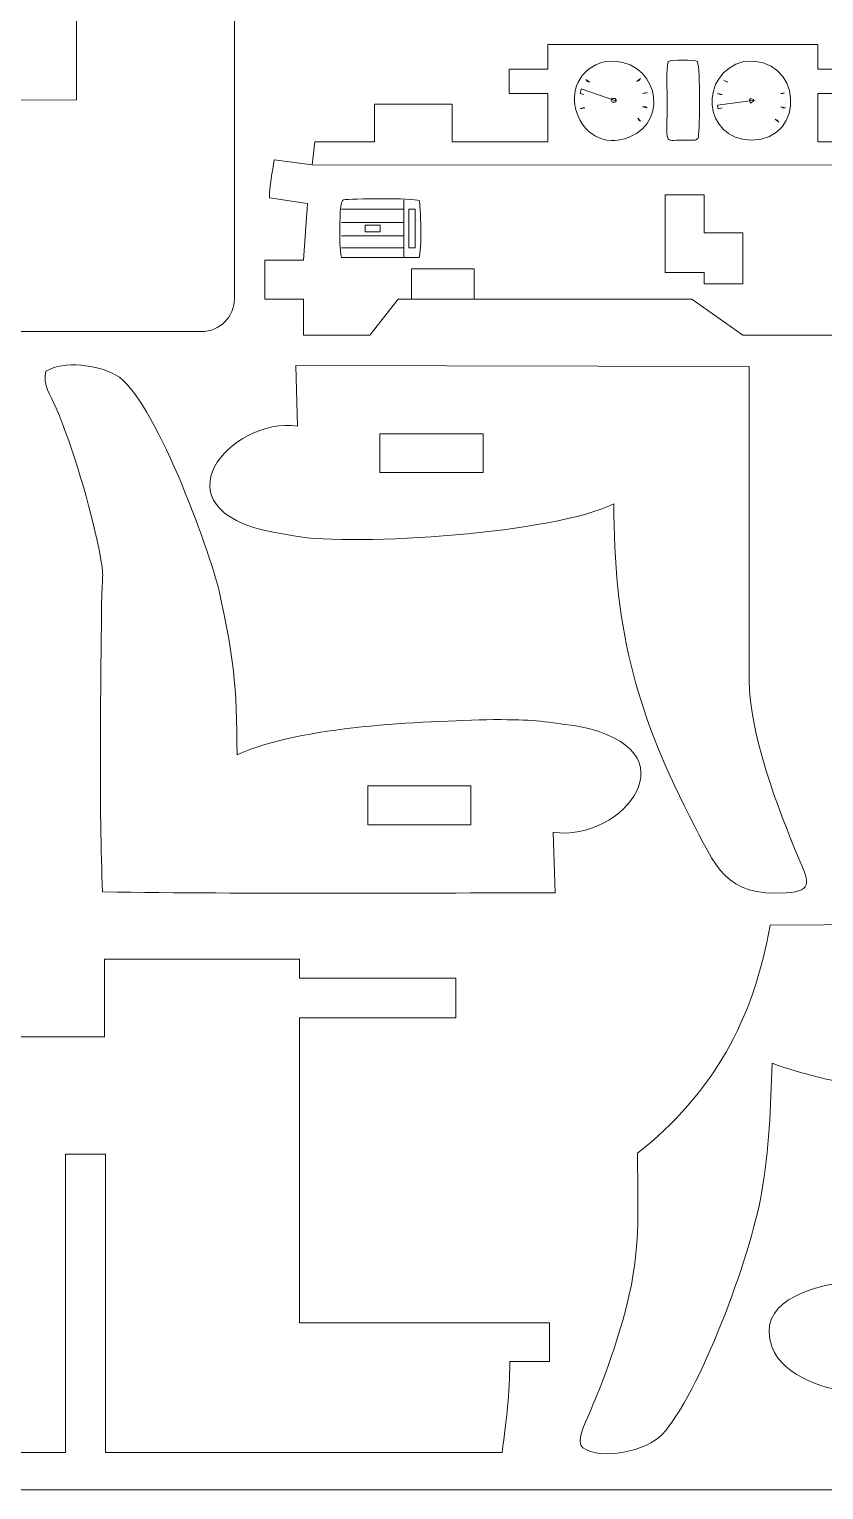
# Model space of a CAD drawing. Header units: centimetres. Extents: x -5.6 to 52.4, y -14 to 24.
# Drawn here: x 5.27 to 10.52, y -13.99 to -4.35 of the extents above; entities that cross this region are included whole.
import ezdxf

# ---------------------------------------------------------------- set-up
doc = ezdxf.new("R2010")
doc.units = ezdxf.units.CM
doc.header["$MEASUREMENT"] = 0
doc.layers.add('Camada 1', color=7, linetype='Continuous')

msp = doc.modelspace()

# ---------------------------------------------------------------- linework, layer by layer
at = {"layer": 'Camada 1', "color": 5, "lineweight": 9}
msp.add_open_spline([(52.40695, -13.99431), (52.40695, -13.99431), (-5.59305, -13.99431), (-5.59305, -13.99431), (-5.59305, -13.99431), (-5.59305, -13.99431), (52.40695, -13.9943), (52.40695, -13.9943), (52.40695, -13.9943), (52.40695, -13.9943), (52.40695, 24.00571), (52.40695, 24.00571), (52.40695, 24.00571), (52.40695, 24.00571), (-5.59305, 24.00571), (-5.59305, 24.00571), (-5.59305, 24.00571), (-5.59305, 24.00571), (-5.59305, -13.9943), (-5.59305, -13.9943)], degree=3, knots=[0, 0, 0, 0, 0.1666667, 0.1666667, 0.1666667, 0.1666667, 0.3333333, 0.3333333, 0.3333333, 0.3333333, 0.5, 0.5, 0.5, 0.5, 0.6666667, 0.6666667, 0.6666667, 0.6666667, 1, 1, 1, 1], dxfattribs=at)
at = {"layer": 'Camada 1', "color": 3, "lineweight": 9}
for points, knots in [([(-0.16241, -6.60429), (-0.16241, -6.60429), (0.35241, -6.60429), (0.35241, -6.60429), (0.35241, -6.60429), (0.35241, -6.60429), (0.35241, -6.34688), (0.35241, -6.34688), (0.35241, -6.34688), (0.35241, -6.34688), (3.8449, -6.34688), (3.8449, -6.34688), (3.8449, -6.34688), (3.8449, -6.34688), (3.8449, -6.60429), (3.8449, -6.60429), (3.8449, -6.60429), (3.8449, -6.60429), (4.35973, -6.60429), (4.35973, -6.60429), (4.35973, -6.60429), (4.35973, -6.60429), (4.35973, -6.34688), (4.35973, -6.34688), (4.35973, -6.34688), (4.35973, -6.34688), (6.40878, -6.34688), (6.40878, -6.34688), (6.40878, -6.34688), (6.52787, -6.34637), (6.6257, -6.24871), (6.6257, -6.12942), (6.6257, -6.12942), (6.6257, -6.12942), (6.6257, -3.75611), (6.6257, -3.75611), (6.6257, -3.75611), (6.61867, -3.63542), (6.54178, -3.5527), (6.42221, -3.54017), (6.42221, -3.54017), (6.42221, -3.54017), (5.58213, -3.53988), (5.58213, -3.53988), (5.58213, -3.53988), (5.58213, -3.53988), (5.58207, -4.81655), (5.58207, -4.81655), (5.58207, -4.81655), (5.58207, -4.81655), (3.52273, -4.81831), (3.52273, -4.81831), (3.52273, -4.81831), (3.52273, -4.81831), (3.52273, -5.07559), (3.52273, -5.07559), (3.52273, -5.07559), (3.52273, -5.07559), (3.26588, -5.07571), (3.26588, -5.07571), (3.26588, -5.07571), (3.26588, -5.07571), (3.26531, -4.81967), (3.26531, -4.81967), (3.26531, -4.81967), (3.26531, -4.81967), (0.9507, -4.81829), (0.9507, -4.81829), (0.9507, -4.81829), (0.9507, -4.81829), (0.94852, -5.07571), (0.94852, -5.07571), (0.94852, -5.07571), (0.94852, -5.07571), (0.6912, -5.07571), (0.6912, -5.07571), (0.6912, -5.07571), (0.6912, -5.07571), (0.69116, -4.81869), (0.69116, -4.81869), (0.69116, -4.81869), (0.69116, -4.81869), (-1.36816, -4.81827), (-1.36816, -4.81827), (-1.36816, -4.81827), (-1.36816, -4.81827), (-1.36816, -3.54059), (-1.36816, -3.54059), (-1.36816, -3.54059), (-1.36816, -3.54059), (-2.22447, -3.54237), (-2.22447, -3.54237), (-2.22447, -3.54237), (-2.33371, -3.56279), (-2.40641, -3.65188), (-2.40641, -3.76397), (-2.40641, -3.76397), (-2.40641, -3.76397), (-2.40529, -6.15422), (-2.40529, -6.15422), (-2.40529, -6.15422), (-2.38822, -6.2664), (-2.3012, -6.34546), (-2.19106, -6.34688), (-2.19106, -6.34688), (-2.19106, -6.34688), (-0.16241, -6.34688), (-0.16241, -6.34688), (-0.16241, -6.34688), (-0.16241, -6.34688), (-0.16241, -6.60429), (-0.16241, -6.60429)], [0, 0, 0, 0, 0.0344828, 0.0344828, 0.0344828, 0.0344828, 0.0689655, 0.0689655, 0.0689655, 0.0689655, 0.1034483, 0.1034483, 0.1034483, 0.1034483, 0.137931, 0.137931, 0.137931, 0.137931, 0.1724138, 0.1724138, 0.1724138, 0.1724138, 0.2068966, 0.2068966, 0.2068966, 0.2068966, 0.2413793, 0.2413793, 0.2413793, 0.2413793, 0.2758621, 0.2758621, 0.2758621, 0.2758621, 0.3103448, 0.3103448, 0.3103448, 0.3103448, 0.3448276, 0.3448276, 0.3448276, 0.3448276, 0.3793103, 0.3793103, 0.3793103, 0.3793103, 0.4137931, 0.4137931, 0.4137931, 0.4137931, 0.4482759, 0.4482759, 0.4482759, 0.4482759, 0.4827586, 0.4827586, 0.4827586, 0.4827586, 0.5172414, 0.5172414, 0.5172414, 0.5172414, 0.5517241, 0.5517241, 0.5517241, 0.5517241, 0.5862069, 0.5862069, 0.5862069, 0.5862069, 0.6206897, 0.6206897, 0.6206897, 0.6206897, 0.6551724, 0.6551724, 0.6551724, 0.6551724, 0.6896552, 0.6896552, 0.6896552, 0.6896552, 0.7241379, 0.7241379, 0.7241379, 0.7241379, 0.7586207, 0.7586207, 0.7586207, 0.7586207, 0.7931034, 0.7931034, 0.7931034, 0.7931034, 0.8275862, 0.8275862, 0.8275862, 0.8275862, 0.862069, 0.862069, 0.862069, 0.862069, 0.8965517, 0.8965517, 0.8965517, 0.8965517, 0.9310345, 0.9310345, 0.9310345, 0.9310345, 1, 1, 1, 1]), ([(8.43864, -4.69443), (8.43864, -4.69443), (8.43864, -4.77572), (8.43864, -4.77572), (8.43864, -4.77572), (8.52408, -4.77572), (8.60953, -4.77572), (8.69497, -4.77572), (8.69497, -4.77572), (8.69497, -4.77572), (8.69497, -5.09455), (8.69497, -5.09455), (8.69497, -5.09455), (8.48449, -5.09455), (8.27402, -5.09455), (8.06354, -5.09455), (8.06354, -5.09455), (8.06354, -5.09455), (8.06354, -4.84448), (8.06354, -4.84448), (8.06354, -4.84448), (8.06354, -4.84448), (7.55093, -4.84448), (7.55093, -4.84448), (7.55093, -4.84448), (7.55093, -4.84448), (7.55093, -5.09455), (7.55093, -5.09455), (7.55093, -5.09455), (7.41965, -5.09455), (7.28837, -5.09455), (7.15709, -5.09455), (7.15709, -5.09455), (7.15709, -5.09455), (7.13834, -5.24457), (7.13834, -5.24457), (7.13834, -5.24457), (7.13834, -5.24457), (6.88827, -5.21334), (6.88827, -5.21334), (6.88827, -5.21334), (6.87599, -5.28679), (6.85701, -5.39169), (6.85701, -5.4634), (6.85701, -5.4634), (6.85701, -5.4634), (7.10708, -5.50091), (7.10708, -5.50091), (7.10708, -5.50091), (7.10708, -5.50091), (7.08208, -5.876), (7.08208, -5.876), (7.08208, -5.876), (7.08208, -5.876), (6.82574, -5.876), (6.82574, -5.876), (6.82574, -5.876), (6.82574, -5.876), (6.82574, -6.13231), (6.82574, -6.13231), (6.82574, -6.13231), (6.82574, -6.13231), (7.08208, -6.13231), (7.08208, -6.13231), (7.08208, -6.13231), (7.08208, -6.13231), (7.08208, -6.36986), (7.08208, -6.36986), (7.08208, -6.36986), (7.08208, -6.36986), (7.51967, -6.36986), (7.51967, -6.36986), (7.51967, -6.36986), (7.51967, -6.36986), (7.70723, -6.13231), (7.70723, -6.13231), (7.70723, -6.13231), (7.70723, -6.13231), (9.6452, -6.13231), (9.6452, -6.13231), (9.6452, -6.13231), (9.6452, -6.13231), (9.98279, -6.36986), (9.98279, -6.36986), (9.98279, -6.36986), (9.98279, -6.36986), (12.27711, -6.36986), (12.27711, -6.36986), (12.27711, -6.36986), (12.27711, -6.36986), (12.65847, -6.12607), (12.65847, -6.12607), (12.65847, -6.12607), (12.7102, -6.11095), (14.41724, -6.12286), (14.74023, -6.1198), (14.74023, -6.1198), (14.78224, -6.19335), (14.86002, -6.28705), (14.91528, -6.36986), (14.91528, -6.36986), (14.91528, -6.36986), (15.1841, -6.36986), (15.1841, -6.36986), (15.1841, -6.36986), (15.1841, -6.36986), (15.1841, -6.13231), (15.1841, -6.13231), (15.1841, -6.13231), (15.1841, -6.13231), (15.43416, -6.13231), (15.43416, -6.13231), (15.43416, -6.13231), (15.43416, -6.13231), (15.43416, -5.876), (15.43416, -5.876), (15.43416, -5.876), (15.43416, -5.876), (15.1841, -5.876), (15.1841, -5.876), (15.1841, -5.876), (15.1841, -5.876), (15.14659, -5.50091), (15.14659, -5.50091), (15.14659, -5.50091), (15.14659, -5.50091), (15.40914, -5.4634), (15.40914, -5.4634), (15.40914, -5.4634), (15.40914, -5.4634), (15.37163, -5.21334), (15.37163, -5.21334), (15.37163, -5.21334), (15.37163, -5.21334), (15.10908, -5.25085), (15.10908, -5.25085), (15.10908, -5.25085), (15.10908, -5.25085), (15.08406, -5.09455), (15.08406, -5.09455), (15.08406, -5.09455), (15.08406, -5.09455), (10.47665, -5.09455), (10.47665, -5.09455), (10.47665, -5.09455), (10.47665, -5.09455), (10.47665, -4.77572), (10.47665, -4.77572), (10.47665, -4.77572), (10.56209, -4.77572), (10.64754, -4.77572), (10.73298, -4.77572), (10.73298, -4.77572), (10.73298, -4.77572), (10.73298, -4.61318), (10.73298, -4.61318), (10.73298, -4.61318), (10.73298, -4.61318), (10.47665, -4.61318), (10.47665, -4.61318), (10.47665, -4.61318), (10.47665, -4.61318), (10.47665, -4.45064), (10.47665, -4.45064), (10.47665, -4.45064), (10.47665, -4.45064), (8.69497, -4.45064), (8.69497, -4.45064), (8.69497, -4.45064), (8.69497, -4.45064), (8.69497, -4.61318), (8.69497, -4.61318), (8.69497, -4.61318), (8.69497, -4.61318), (8.43864, -4.61318), (8.43864, -4.61318), (8.43864, -4.61318), (8.43864, -4.61318), (8.43864, -4.69443), (8.43864, -4.69443)], [0, 0, 0, 0, 0.0217391, 0.0217391, 0.0217391, 0.0217391, 0.0434783, 0.0434783, 0.0434783, 0.0434783, 0.0652174, 0.0652174, 0.0652174, 0.0652174, 0.0869565, 0.0869565, 0.0869565, 0.0869565, 0.1086957, 0.1086957, 0.1086957, 0.1086957, 0.1304348, 0.1304348, 0.1304348, 0.1304348, 0.1521739, 0.1521739, 0.1521739, 0.1521739, 0.173913, 0.173913, 0.173913, 0.173913, 0.1956522, 0.1956522, 0.1956522, 0.1956522, 0.2173913, 0.2173913, 0.2173913, 0.2173913, 0.2391304, 0.2391304, 0.2391304, 0.2391304, 0.2608696, 0.2608696, 0.2608696, 0.2608696, 0.2826087, 0.2826087, 0.2826087, 0.2826087, 0.3043478, 0.3043478, 0.3043478, 0.3043478, 0.326087, 0.326087, 0.326087, 0.326087, 0.3478261, 0.3478261, 0.3478261, 0.3478261, 0.3695652, 0.3695652, 0.3695652, 0.3695652, 0.3913043, 0.3913043, 0.3913043, 0.3913043, 0.4130435, 0.4130435, 0.4130435, 0.4130435, 0.4347826, 0.4347826, 0.4347826, 0.4347826, 0.4565217, 0.4565217, 0.4565217, 0.4565217, 0.4782609, 0.4782609, 0.4782609, 0.4782609, 0.5, 0.5, 0.5, 0.5, 0.5217391, 0.5217391, 0.5217391, 0.5217391, 0.5434783, 0.5434783, 0.5434783, 0.5434783, 0.5652174, 0.5652174, 0.5652174, 0.5652174, 0.5869565, 0.5869565, 0.5869565, 0.5869565, 0.6086957, 0.6086957, 0.6086957, 0.6086957, 0.6304348, 0.6304348, 0.6304348, 0.6304348, 0.6521739, 0.6521739, 0.6521739, 0.6521739, 0.673913, 0.673913, 0.673913, 0.673913, 0.6956522, 0.6956522, 0.6956522, 0.6956522, 0.7173913, 0.7173913, 0.7173913, 0.7173913, 0.7391304, 0.7391304, 0.7391304, 0.7391304, 0.7608696, 0.7608696, 0.7608696, 0.7608696, 0.7826087, 0.7826087, 0.7826087, 0.7826087, 0.8043478, 0.8043478, 0.8043478, 0.8043478, 0.826087, 0.826087, 0.826087, 0.826087, 0.8478261, 0.8478261, 0.8478261, 0.8478261, 0.8695652, 0.8695652, 0.8695652, 0.8695652, 0.8913043, 0.8913043, 0.8913043, 0.8913043, 0.9130435, 0.9130435, 0.9130435, 0.9130435, 0.9347826, 0.9347826, 0.9347826, 0.9347826, 0.9565217, 0.9565217, 0.9565217, 0.9565217, 1, 1, 1, 1]), ([(8.89309, -8.95282), (9.68236, -9.10309), (9.18977, -9.71845), (8.73054, -9.653), (8.73054, -9.653), (8.73054, -9.653), (8.74306, -10.05308), (8.74306, -10.05308), (8.74306, -10.05308), (7.75, -10.05308), (6.74659, -10.06022), (5.75482, -10.04684), (5.75482, -10.04684), (5.73014, -9.50378), (5.74296, -8.69616), (5.74857, -8.13386), (5.74857, -8.13386), (5.7524, -7.94205), (5.76918, -7.97024), (5.72979, -7.77752), (5.72979, -7.77752), (5.67421, -7.50559), (5.55901, -7.1114), (5.44849, -6.85229), (5.44849, -6.85229), (5.41103, -6.76446), (5.35698, -6.69959), (5.37972, -6.60849), (5.37972, -6.60849), (5.50059, -6.53602), (5.72139, -6.5671), (5.84234, -6.63348), (5.84234, -6.63348), (6.09002, -6.76942), (6.46202, -7.7933), (6.52375, -8.05885), (6.52375, -8.05885), (6.61762, -8.47443), (6.64254, -8.68865), (6.64254, -9.14035), (6.64254, -9.14035), (7.07443, -8.94851), (7.84461, -8.92036), (8.3367, -8.90905), (8.3367, -8.90905), (8.61283, -8.90905), (8.62631, -8.91645), (8.89309, -8.95282)], [0, 0, 0, 0, 0.0769231, 0.0769231, 0.0769231, 0.0769231, 0.1538462, 0.1538462, 0.1538462, 0.1538462, 0.2307692, 0.2307692, 0.2307692, 0.2307692, 0.3076923, 0.3076923, 0.3076923, 0.3076923, 0.3846154, 0.3846154, 0.3846154, 0.3846154, 0.4615385, 0.4615385, 0.4615385, 0.4615385, 0.5384615, 0.5384615, 0.5384615, 0.5384615, 0.6153846, 0.6153846, 0.6153846, 0.6153846, 0.6923077, 0.6923077, 0.6923077, 0.6923077, 0.7692308, 0.7692308, 0.7692308, 0.7692308, 0.8461538, 0.8461538, 0.8461538, 0.8461538, 1, 1, 1, 1]), ([(6.8801, -7.67125), (6.08239, -7.51938), (6.59523, -6.90723), (7.04264, -6.97108), (7.04264, -6.97108), (7.04264, -6.97108), (7.03013, -6.57099), (7.03013, -6.57099), (7.03013, -6.57099), (7.03013, -6.57099), (10.02463, -6.57722), (10.02463, -6.57722), (10.02463, -6.57722), (10.02463, -6.57722), (10.02463, -8.64651), (10.02463, -8.64651), (10.02463, -8.64651), (10.02463, -9.00754), (10.21552, -9.4979), (10.34971, -9.8218), (10.34971, -9.8218), (10.40847, -9.96363), (10.45834, -10.04258), (10.26843, -10.05308), (10.26843, -10.05308), (9.86577, -10.07533), (9.80646, -9.89069), (9.63079, -9.54672), (9.63079, -9.54672), (9.26171, -8.82407), (9.13066, -8.2758), (9.13066, -7.48371), (9.13066, -7.48371), (8.74206, -7.67789), (7.43402, -7.767), (7.01764, -7.69627), (7.01764, -7.69627), (7.01764, -7.69627), (6.8801, -7.67125), (6.8801, -7.67125)], [0, 0, 0, 0, 0.0909091, 0.0909091, 0.0909091, 0.0909091, 0.1818182, 0.1818182, 0.1818182, 0.1818182, 0.2727273, 0.2727273, 0.2727273, 0.2727273, 0.3636364, 0.3636364, 0.3636364, 0.3636364, 0.4545455, 0.4545455, 0.4545455, 0.4545455, 0.5454545, 0.5454545, 0.5454545, 0.5454545, 0.6363636, 0.6363636, 0.6363636, 0.6363636, 0.7272727, 0.7272727, 0.7272727, 0.7272727, 0.8181818, 0.8181818, 0.8181818, 0.8181818, 1, 1, 1, 1]), ([(12.34433, -11.37842), (12.56136, -11.34366), (12.88524, -11.27596), (12.83821, -10.99081), (12.83821, -10.99081), (12.80463, -10.78719), (12.4402, -10.64035), (12.26308, -10.66573), (12.26308, -10.66573), (12.26308, -10.66573), (12.28184, -10.25313), (12.28184, -10.25313), (12.28184, -10.25313), (12.28184, -10.25313), (10.16254, -10.26561), (10.16254, -10.26561), (10.16254, -10.26561), (10.05446, -10.88712), (9.78672, -11.37797), (9.28732, -11.77225), (9.28732, -11.77225), (9.28732, -12.25885), (9.31475, -12.47354), (9.16228, -12.96629), (9.16228, -12.96629), (9.09868, -13.17185), (9.04724, -13.307), (8.96224, -13.50392), (8.96224, -13.50392), (8.94571, -13.54221), (8.87684, -13.68199), (8.92474, -13.71647), (8.92474, -13.71647), (9.04485, -13.80293), (9.34884, -13.73804), (9.44989, -13.62895), (9.44989, -13.62895), (9.69382, -13.36562), (10.03173, -12.46077), (10.10628, -12.03481), (10.10628, -12.03481), (10.15597, -11.75089), (10.16647, -11.46558), (10.17505, -11.17834), (10.17505, -11.17834), (10.39866, -11.25469), (10.52846, -11.28596), (10.7627, -11.32839), (10.7627, -11.32839), (11.23484, -11.41392), (11.86151, -11.43413), (12.34433, -11.37842)], [0, 0, 0, 0, 0.0714286, 0.0714286, 0.0714286, 0.0714286, 0.1428571, 0.1428571, 0.1428571, 0.1428571, 0.2142857, 0.2142857, 0.2142857, 0.2142857, 0.2857143, 0.2857143, 0.2857143, 0.2857143, 0.3571429, 0.3571429, 0.3571429, 0.3571429, 0.4285714, 0.4285714, 0.4285714, 0.4285714, 0.5, 0.5, 0.5, 0.5, 0.5714286, 0.5714286, 0.5714286, 0.5714286, 0.6428571, 0.6428571, 0.6428571, 0.6428571, 0.7142857, 0.7142857, 0.7142857, 0.7142857, 0.7857143, 0.7857143, 0.7857143, 0.7857143, 0.8571429, 0.8571429, 0.8571429, 0.8571429, 1, 1, 1, 1]), ([(10.65018, -12.62246), (10.41638, -12.65989), (10.06754, -12.75695), (10.17505, -13.05381), (10.17505, -13.05381), (10.242, -13.23868), (10.55871, -13.35977), (10.73144, -13.33514), (10.73144, -13.33514), (10.73144, -13.33514), (10.71895, -13.74774), (10.71895, -13.74774), (10.71895, -13.74774), (11.42311, -13.74774), (12.12796, -13.7488), (12.83198, -13.73522), (12.83198, -13.73522), (12.9399, -13.11426), (13.20975, -12.62756), (13.7072, -12.23488), (13.7072, -12.23488), (13.7072, -11.95093), (13.68522, -11.71376), (13.73843, -11.44716), (13.73843, -11.44716), (13.79449, -11.16629), (13.87392, -10.91541), (13.97602, -10.6407), (13.97602, -10.6407), (14.09061, -10.34233), (14.17577, -10.26694), (13.92599, -10.25313), (13.92599, -10.25313), (13.60649, -10.23546), (13.53415, -10.37078), (13.40087, -10.60947), (13.40087, -10.60947), (12.98784, -11.34913), (12.81946, -11.97144), (12.81946, -12.8225), (12.81946, -12.8225), (12.34141, -12.60534), (11.19102, -12.56004), (10.65018, -12.62246)], [0, 0, 0, 0, 0.0833333, 0.0833333, 0.0833333, 0.0833333, 0.1666667, 0.1666667, 0.1666667, 0.1666667, 0.25, 0.25, 0.25, 0.25, 0.3333333, 0.3333333, 0.3333333, 0.3333333, 0.4166667, 0.4166667, 0.4166667, 0.4166667, 0.5, 0.5, 0.5, 0.5, 0.5833333, 0.5833333, 0.5833333, 0.5833333, 0.6666667, 0.6666667, 0.6666667, 0.6666667, 0.75, 0.75, 0.75, 0.75, 0.8333333, 0.8333333, 0.8333333, 0.8333333, 1, 1, 1, 1]), ([(0.07838, -12.89127), (0.07838, -12.89127), (0.0096, -12.89127), (0.0096, -12.89127), (0.0096, -12.89127), (0.0096, -12.89127), (0.0096, -13.14761), (0.0096, -13.14761), (0.0096, -13.14761), (0.0096, -13.14761), (0.26592, -13.14761), (0.26592, -13.14761), (0.26592, -13.14761), (0.26592, -13.35043), (0.28995, -13.54626), (0.31593, -13.74774), (0.31593, -13.74774), (1.18907, -13.74774), (2.06221, -13.74774), (2.93535, -13.74774), (2.93535, -13.74774), (2.93535, -13.74774), (2.93535, -11.7785), (2.93535, -11.7785), (2.93535, -11.7785), (2.93535, -11.7785), (3.1979, -11.7785), (3.1979, -11.7785), (3.1979, -11.7785), (3.1979, -11.7785), (3.1979, -13.74774), (3.1979, -13.74774), (3.1979, -13.74774), (3.96893, -13.74774), (4.73996, -13.74774), (5.51099, -13.74774), (5.51099, -13.74774), (5.51099, -13.74774), (5.51099, -11.7785), (5.51099, -11.7785), (5.51099, -11.7785), (5.51099, -11.7785), (5.77354, -11.7785), (5.77354, -11.7785), (5.77354, -11.7785), (5.77354, -11.7785), (5.77354, -13.74774), (5.77354, -13.74774), (5.77354, -13.74774), (5.77354, -13.74774), (8.39296, -13.74774), (8.39296, -13.74774), (8.39296, -13.74774), (8.42266, -13.51737), (8.44297, -13.36885), (8.44297, -13.14761), (8.44297, -13.14761), (8.44297, -13.14761), (8.70552, -13.14761), (8.70552, -13.14761), (8.70552, -13.14761), (8.70552, -13.14761), (8.70552, -12.89127), (8.70552, -12.89127), (8.70552, -12.89127), (8.15539, -12.89127), (7.60525, -12.89127), (7.05512, -12.89127), (7.05512, -12.89127), (7.05512, -12.89127), (7.05512, -10.87829), (7.05512, -10.87829), (7.05512, -10.87829), (7.05512, -10.87829), (8.08664, -10.87829), (8.08664, -10.87829), (8.08664, -10.87829), (8.08664, -10.87829), (8.08664, -10.61572), (8.08664, -10.61572), (8.08664, -10.61572), (8.08664, -10.61572), (7.05512, -10.61572), (7.05512, -10.61572), (7.05512, -10.61572), (7.05512, -10.61572), (7.05512, -10.49068), (7.05512, -10.49068), (7.05512, -10.49068), (7.05512, -10.49068), (5.7673, -10.49068), (5.7673, -10.49068), (5.7673, -10.49068), (5.7673, -10.49068), (5.7673, -11.00331), (5.7673, -11.00331), (5.7673, -11.00331), (5.7673, -11.00331), (2.93535, -11.00331), (2.93535, -11.00331), (2.93535, -11.00331), (2.93535, -11.00331), (2.93535, -10.49068), (2.93535, -10.49068), (2.93535, -10.49068), (2.93535, -10.49068), (1.64752, -10.49068), (1.64752, -10.49068), (1.64752, -10.49068), (1.64752, -10.49068), (1.64752, -10.61572), (1.64752, -10.61572), (1.64752, -10.61572), (1.64752, -10.61572), (0.62225, -10.61572), (0.62225, -10.61572), (0.62225, -10.61572), (0.62225, -10.61572), (0.62225, -10.87829), (0.62225, -10.87829), (0.62225, -10.87829), (0.62225, -10.87829), (1.64752, -10.87829), (1.64752, -10.87829), (1.64752, -10.87829), (1.66081, -11.54306), (1.65377, -12.22462), (1.65377, -12.89127), (1.65377, -12.89127), (1.12864, -12.89127), (0.60351, -12.89127), (0.07838, -12.89127)], [0, 0, 0, 0, 0.0294118, 0.0294118, 0.0294118, 0.0294118, 0.0588235, 0.0588235, 0.0588235, 0.0588235, 0.0882353, 0.0882353, 0.0882353, 0.0882353, 0.1176471, 0.1176471, 0.1176471, 0.1176471, 0.1470588, 0.1470588, 0.1470588, 0.1470588, 0.1764706, 0.1764706, 0.1764706, 0.1764706, 0.2058824, 0.2058824, 0.2058824, 0.2058824, 0.2352941, 0.2352941, 0.2352941, 0.2352941, 0.2647059, 0.2647059, 0.2647059, 0.2647059, 0.2941176, 0.2941176, 0.2941176, 0.2941176, 0.3235294, 0.3235294, 0.3235294, 0.3235294, 0.3529412, 0.3529412, 0.3529412, 0.3529412, 0.3823529, 0.3823529, 0.3823529, 0.3823529, 0.4117647, 0.4117647, 0.4117647, 0.4117647, 0.4411765, 0.4411765, 0.4411765, 0.4411765, 0.4705882, 0.4705882, 0.4705882, 0.4705882, 0.5, 0.5, 0.5, 0.5, 0.5294118, 0.5294118, 0.5294118, 0.5294118, 0.5588235, 0.5588235, 0.5588235, 0.5588235, 0.5882353, 0.5882353, 0.5882353, 0.5882353, 0.6176471, 0.6176471, 0.6176471, 0.6176471, 0.6470588, 0.6470588, 0.6470588, 0.6470588, 0.6764706, 0.6764706, 0.6764706, 0.6764706, 0.7058824, 0.7058824, 0.7058824, 0.7058824, 0.7352941, 0.7352941, 0.7352941, 0.7352941, 0.7647059, 0.7647059, 0.7647059, 0.7647059, 0.7941176, 0.7941176, 0.7941176, 0.7941176, 0.8235294, 0.8235294, 0.8235294, 0.8235294, 0.8529412, 0.8529412, 0.8529412, 0.8529412, 0.8823529, 0.8823529, 0.8823529, 0.8823529, 0.9117647, 0.9117647, 0.9117647, 0.9117647, 0.9411765, 0.9411765, 0.9411765, 0.9411765, 1, 1, 1, 1])]:
    msp.add_open_spline(points, degree=3, knots=knots, dxfattribs=at)
at = {"layer": 'Camada 1', "color": 1, "lineweight": 9}
for points, knots in [([(9.07631, -4.56316), (9.41033, -4.52609), (9.51322, -4.95055), (9.23261, -5.06329), (9.23261, -5.06329), (8.88855, -5.20152), (8.70241, -4.65677), (9.07631, -4.56316)], [0, 0, 0, 0, 0.3333333, 0.3333333, 0.3333333, 0.3333333, 1, 1, 1, 1]), ([(9.98904, -4.56316), (10.37599, -4.51486), (10.40894, -5.08457), (10.03905, -5.08204), (10.03905, -5.08204), (9.7125, -5.07981), (9.69074, -4.63783), (9.98904, -4.56316)], [0, 0, 0, 0, 0.3333333, 0.3333333, 0.3333333, 0.3333333, 1, 1, 1, 1]), ([(9.48891, -4.56316), (9.51027, -4.55251), (9.66088, -4.55227), (9.68271, -4.56316), (9.68271, -4.56316), (9.70254, -4.62265), (9.69766, -4.98849), (9.68896, -5.06329), (9.68896, -5.06329), (9.68226, -5.09169), (9.63867, -5.08204), (9.58267, -5.08204), (9.58267, -5.08204), (9.45655, -5.08204), (9.48267, -5.12651), (9.48267, -4.81947), (9.48267, -4.81947), (9.48267, -4.77048), (9.47465, -4.60601), (9.48891, -4.56316)], [0, 0, 0, 0, 0.1666667, 0.1666667, 0.1666667, 0.1666667, 0.3333333, 0.3333333, 0.3333333, 0.3333333, 0.5, 0.5, 0.5, 0.5, 0.6666667, 0.6666667, 0.6666667, 0.6666667, 1, 1, 1, 1]), ([(8.95752, -4.69443), (8.95752, -4.69443), (8.97004, -4.7007), (8.97004, -4.7007), (8.97004, -4.7007), (8.97004, -4.7007), (8.94504, -4.68195), (8.94504, -4.68195), (8.94504, -4.68195), (8.94504, -4.68195), (8.95752, -4.69443), (8.95752, -4.69443)], [0, 0, 0, 0, 0.25, 0.25, 0.25, 0.25, 0.5, 0.5, 0.5, 0.5, 1, 1, 1, 1]), ([(9.2951, -4.6882), (9.2951, -4.6882), (9.28262, -4.69443), (9.28262, -4.69443), (9.28262, -4.69443), (9.28262, -4.69443), (9.30762, -4.67568), (9.30762, -4.67568), (9.30762, -4.67568), (9.30762, -4.67568), (9.2951, -4.6882), (9.2951, -4.6882)], [0, 0, 0, 0, 0.25, 0.25, 0.25, 0.25, 0.5, 0.5, 0.5, 0.5, 1, 1, 1, 1]), ([(9.87027, -4.69443), (9.87027, -4.69443), (9.88276, -4.7007), (9.88276, -4.7007), (9.88276, -4.7007), (9.88276, -4.7007), (9.85776, -4.6882), (9.85776, -4.6882), (9.85776, -4.6882), (9.85776, -4.6882), (9.87027, -4.69443), (9.87027, -4.69443)], [0, 0, 0, 0, 0.25, 0.25, 0.25, 0.25, 0.5, 0.5, 0.5, 0.5, 1, 1, 1, 1]), ([(9.15132, -4.82573), (9.15132, -4.82573), (8.91378, -4.74446), (8.91378, -4.74446), (8.91378, -4.74446), (8.91378, -4.74446), (8.90753, -4.77572), (8.90753, -4.77572), (8.90753, -4.77572), (8.90753, -4.77572), (8.93253, -4.78196), (8.93253, -4.78196)], [0, 0, 0, 0, 0.25, 0.25, 0.25, 0.25, 0.5, 0.5, 0.5, 0.5, 1, 1, 1, 1]), ([(9.12009, -4.80698), (9.12009, -4.80698), (9.13884, -4.80698), (9.13884, -4.80698), (9.13884, -4.80698), (9.13884, -4.80698), (9.14508, -4.81947), (9.14508, -4.81947), (9.14508, -4.81947), (9.14508, -4.81947), (9.13884, -4.83198), (9.13884, -4.83198), (9.13884, -4.83198), (9.13884, -4.83198), (9.12009, -4.83198), (9.12009, -4.83198), (9.12009, -4.83198), (9.12009, -4.83198), (9.11382, -4.81947), (9.11382, -4.81947), (9.11382, -4.81947), (9.11382, -4.81947), (9.12009, -4.80698), (9.12009, -4.80698)], [0, 0, 0, 0, 0.1428571, 0.1428571, 0.1428571, 0.1428571, 0.2857143, 0.2857143, 0.2857143, 0.2857143, 0.4285714, 0.4285714, 0.4285714, 0.4285714, 0.5714286, 0.5714286, 0.5714286, 0.5714286, 0.7142857, 0.7142857, 0.7142857, 0.7142857, 1, 1, 1, 1]), ([(9.33888, -4.76947), (9.33888, -4.76947), (9.32013, -4.77572), (9.32013, -4.77572), (9.32013, -4.77572), (9.32013, -4.77572), (9.3514, -4.76947), (9.3514, -4.76947), (9.3514, -4.76947), (9.3514, -4.76947), (9.33888, -4.76947), (9.33888, -4.76947)], [0, 0, 0, 0, 0.25, 0.25, 0.25, 0.25, 0.5, 0.5, 0.5, 0.5, 1, 1, 1, 1]), ([(9.83274, -4.78196), (9.83274, -4.78196), (9.84526, -4.78196), (9.84526, -4.78196), (9.84526, -4.78196), (9.84526, -4.78196), (9.81398, -4.77572), (9.81398, -4.77572), (9.81398, -4.77572), (9.81398, -4.77572), (9.83274, -4.78196), (9.83274, -4.78196)], [0, 0, 0, 0, 0.25, 0.25, 0.25, 0.25, 0.5, 0.5, 0.5, 0.5, 1, 1, 1, 1]), ([(10.06405, -4.81947), (10.06405, -4.81947), (9.81398, -4.85073), (9.81398, -4.85073), (9.81398, -4.85073), (9.81398, -4.85073), (9.82026, -4.87576), (9.82026, -4.87576), (9.82026, -4.87576), (9.82026, -4.87576), (9.84526, -4.86948), (9.84526, -4.86948)], [0, 0, 0, 0, 0.25, 0.25, 0.25, 0.25, 0.5, 0.5, 0.5, 0.5, 1, 1, 1, 1]), ([(10.02654, -4.81947), (10.02654, -4.81947), (10.03281, -4.80698), (10.03281, -4.80698), (10.03281, -4.80698), (10.03281, -4.80698), (10.05157, -4.81322), (10.05157, -4.81322), (10.05157, -4.81322), (10.05157, -4.81322), (10.05157, -4.82573), (10.05157, -4.82573), (10.05157, -4.82573), (10.05157, -4.82573), (10.03281, -4.83825), (10.03281, -4.83825), (10.03281, -4.83825), (10.03281, -4.83825), (10.02654, -4.81947), (10.02654, -4.81947)], [0, 0, 0, 0, 0.1666667, 0.1666667, 0.1666667, 0.1666667, 0.3333333, 0.3333333, 0.3333333, 0.3333333, 0.5, 0.5, 0.5, 0.5, 0.6666667, 0.6666667, 0.6666667, 0.6666667, 1, 1, 1, 1]), ([(10.24537, -4.77572), (10.24537, -4.77572), (10.23285, -4.77572), (10.23285, -4.77572), (10.23285, -4.77572), (10.23285, -4.77572), (10.25785, -4.76947), (10.25785, -4.76947), (10.25785, -4.76947), (10.25785, -4.76947), (10.24537, -4.77572), (10.24537, -4.77572)], [0, 0, 0, 0, 0.25, 0.25, 0.25, 0.25, 0.5, 0.5, 0.5, 0.5, 1, 1, 1, 1]), ([(8.92628, -4.86948), (8.92628, -4.86948), (8.93876, -4.86948), (8.93876, -4.86948), (8.93876, -4.86948), (8.93876, -4.86948), (8.90753, -4.87576), (8.90753, -4.87576), (8.90753, -4.87576), (8.90753, -4.87576), (8.92628, -4.86948), (8.92628, -4.86948)], [0, 0, 0, 0, 0.25, 0.25, 0.25, 0.25, 0.5, 0.5, 0.5, 0.5, 1, 1, 1, 1]), ([(9.33888, -4.86324), (9.33888, -4.86324), (9.32013, -4.86324), (9.32013, -4.86324), (9.32013, -4.86324), (9.32013, -4.86324), (9.3514, -4.86948), (9.3514, -4.86948), (9.3514, -4.86948), (9.3514, -4.86948), (9.33888, -4.86324), (9.33888, -4.86324)], [0, 0, 0, 0, 0.25, 0.25, 0.25, 0.25, 0.5, 0.5, 0.5, 0.5, 1, 1, 1, 1]), ([(10.24537, -4.86948), (10.24537, -4.86948), (10.23285, -4.86324), (10.23285, -4.86324), (10.23285, -4.86324), (10.23285, -4.86324), (10.26413, -4.86948), (10.26413, -4.86948), (10.26413, -4.86948), (10.26413, -4.86948), (10.24537, -4.86948), (10.24537, -4.86948)], [0, 0, 0, 0, 0.25, 0.25, 0.25, 0.25, 0.5, 0.5, 0.5, 0.5, 1, 1, 1, 1]), ([(9.2951, -4.95076), (9.2951, -4.95076), (9.28887, -4.93825), (9.28887, -4.93825), (9.28887, -4.93825), (9.28887, -4.93825), (9.30762, -4.957), (9.30762, -4.957), (9.30762, -4.957), (9.30762, -4.957), (9.2951, -4.95076), (9.2951, -4.95076)], [0, 0, 0, 0, 0.25, 0.25, 0.25, 0.25, 0.5, 0.5, 0.5, 0.5, 1, 1, 1, 1]), ([(10.20783, -4.95076), (10.20783, -4.95076), (10.19535, -4.9445), (10.19535, -4.9445), (10.19535, -4.9445), (10.19535, -4.9445), (10.22035, -4.96326), (10.22035, -4.96326), (10.22035, -4.96326), (10.22035, -4.96326), (10.20783, -4.95076), (10.20783, -4.95076)], [0, 0, 0, 0, 0.25, 0.25, 0.25, 0.25, 0.5, 0.5, 0.5, 0.5, 1, 1, 1, 1]), ([(7.84475, -5.48216), (7.807, -5.4632), (7.39046, -5.47053), (7.34462, -5.47589), (7.34462, -5.47589), (7.31157, -5.47975), (7.31845, -5.82993), (7.33214, -5.85725), (7.33214, -5.85725), (7.33214, -5.85725), (7.84475, -5.85725), (7.84475, -5.85725), (7.84475, -5.85725), (7.8629, -5.82103), (7.85613, -5.50482), (7.84475, -5.48216)], [0, 0, 0, 0, 0.2, 0.2, 0.2, 0.2, 0.4, 0.4, 0.4, 0.4, 0.6, 0.6, 0.6, 0.6, 1, 1, 1, 1]), ([(7.74474, -5.47589), (7.74474, -5.47589), (7.74474, -5.53842), (7.74474, -5.53842), (7.74474, -5.53842), (7.74474, -5.53842), (7.33214, -5.53842), (7.33214, -5.53842)], [0, 0, 0, 0, 0.3333333, 0.3333333, 0.3333333, 0.3333333, 1, 1, 1, 1]), ([(7.77597, -5.75721), (7.77597, -5.75721), (7.77597, -5.79472), (7.77597, -5.79472), (7.77597, -5.79472), (7.77597, -5.79472), (7.81975, -5.79472), (7.81975, -5.79472), (7.81975, -5.79472), (7.81975, -5.79472), (7.81975, -5.53842), (7.81975, -5.53842), (7.81975, -5.53842), (7.81975, -5.53842), (7.77597, -5.53842), (7.77597, -5.53842), (7.77597, -5.53842), (7.77597, -5.53842), (7.77597, -5.75721), (7.77597, -5.75721)], [0, 0, 0, 0, 0.1666667, 0.1666667, 0.1666667, 0.1666667, 0.3333333, 0.3333333, 0.3333333, 0.3333333, 0.5, 0.5, 0.5, 0.5, 0.6666667, 0.6666667, 0.6666667, 0.6666667, 1, 1, 1, 1]), ([(7.4884, -5.66969), (7.4884, -5.66969), (7.4884, -5.68844), (7.4884, -5.68844), (7.4884, -5.68844), (7.4884, -5.68844), (7.58844, -5.68844), (7.58844, -5.68844), (7.58844, -5.68844), (7.58844, -5.68844), (7.58844, -5.64469), (7.58844, -5.64469), (7.58844, -5.64469), (7.58844, -5.64469), (7.4884, -5.64469), (7.4884, -5.64469), (7.4884, -5.64469), (7.4884, -5.64469), (7.4884, -5.66969), (7.4884, -5.66969)], [0, 0, 0, 0, 0.1666667, 0.1666667, 0.1666667, 0.1666667, 0.3333333, 0.3333333, 0.3333333, 0.3333333, 0.5, 0.5, 0.5, 0.5, 0.6666667, 0.6666667, 0.6666667, 0.6666667, 1, 1, 1, 1]), ([(8.20736, -6.13231), (8.20736, -6.13231), (8.20736, -5.93226), (8.20736, -5.93226), (8.20736, -5.93226), (8.20736, -5.93226), (7.79473, -5.93226), (7.79473, -5.93226), (7.79473, -5.93226), (7.79473, -5.93226), (7.79473, -6.13231), (7.79473, -6.13231)], [0, 0, 0, 0, 0.25, 0.25, 0.25, 0.25, 0.5, 0.5, 0.5, 0.5, 1, 1, 1, 1])]:
    msp.add_open_spline(points, degree=3, knots=knots, dxfattribs=at)
for points in [[(9.13257, -4.60694), (9.13257, -4.60694), (9.13257, -4.60694), (9.13257, -4.60694)], [(9.22009, -4.62569), (9.22009, -4.62569), (9.22009, -4.62569), (9.22009, -4.62569)], [(10.03905, -4.60694), (10.03905, -4.60694), (10.03905, -4.60694), (10.03905, -4.60694)], [(9.03256, -4.63194), (9.03256, -4.63194), (9.03256, -4.63194), (9.03256, -4.63194)], [(9.93902, -4.63194), (9.93902, -4.63194), (9.93902, -4.63194), (9.93902, -4.63194)], [(10.13282, -4.63194), (10.13282, -4.63194), (10.13282, -4.63194), (10.13282, -4.63194)], [(10.20783, -4.6882), (10.20783, -4.6882), (10.20783, -4.6882), (10.20783, -4.6882)], [(8.96379, -4.957), (8.96379, -4.957), (8.96379, -4.957), (8.96379, -4.957)], [(7.13834, -5.24457), (7.13834, -5.24457), (15.12784, -5.25085), (15.12784, -5.25085)], [(7.74474, -5.53842), (7.74474, -5.53842), (7.74474, -5.85725), (7.74474, -5.85725)], [(7.74474, -5.62594), (7.74474, -5.62594), (7.33214, -5.62594), (7.33214, -5.62594)], [(7.74474, -5.71344), (7.74474, -5.71344), (7.33214, -5.71344), (7.33214, -5.71344)], [(7.74474, -5.79472), (7.74474, -5.79472), (7.33214, -5.79472), (7.33214, -5.79472)]]:
    msp.add_open_spline(points, degree=3, dxfattribs=at)
at = {"layer": 'Camada 1', "lineweight": 9}
for points, knots in [([(9.94528, -6.03228), (9.94528, -6.03228), (9.98279, -6.03228), (9.98279, -6.03228), (9.98279, -6.03228), (9.98279, -6.03228), (9.98279, -5.69469), (9.98279, -5.69469), (9.98279, -5.69469), (9.98279, -5.69469), (9.72647, -5.69469), (9.72647, -5.69469), (9.72647, -5.69469), (9.72647, -5.69469), (9.72647, -5.44463), (9.72647, -5.44463), (9.72647, -5.44463), (9.64103, -5.44463), (9.55559, -5.44463), (9.47015, -5.44463), (9.47015, -5.44463), (9.47015, -5.44463), (9.47015, -5.95726), (9.47015, -5.95726), (9.47015, -5.95726), (9.47015, -5.95726), (9.72647, -5.95726), (9.72647, -5.95726), (9.72647, -5.95726), (9.72647, -5.95726), (9.72647, -6.03228), (9.72647, -6.03228), (9.72647, -6.03228), (9.72647, -6.03228), (9.94528, -6.03228), (9.94528, -6.03228)], [0, 0, 0, 0, 0.1, 0.1, 0.1, 0.1, 0.2, 0.2, 0.2, 0.2, 0.3, 0.3, 0.3, 0.3, 0.4, 0.4, 0.4, 0.4, 0.5, 0.5, 0.5, 0.5, 0.6, 0.6, 0.6, 0.6, 0.7, 0.7, 0.7, 0.7, 0.8, 0.8, 0.8, 0.8, 1, 1, 1, 1]), ([(8.16167, -7.27739), (8.16167, -7.27739), (8.26792, -7.27739), (8.26792, -7.27739), (8.26792, -7.27739), (8.26792, -7.27739), (8.26792, -7.02109), (8.26792, -7.02109), (8.26792, -7.02109), (8.04078, -7.02109), (7.81365, -7.02109), (7.58651, -7.02109), (7.58651, -7.02109), (7.58651, -7.02109), (7.58651, -7.27739), (7.58651, -7.27739), (7.58651, -7.27739), (7.58651, -7.27739), (8.16167, -7.27739), (8.16167, -7.27739)], [0, 0, 0, 0, 0.1666667, 0.1666667, 0.1666667, 0.1666667, 0.3333333, 0.3333333, 0.3333333, 0.3333333, 0.5, 0.5, 0.5, 0.5, 0.6666667, 0.6666667, 0.6666667, 0.6666667, 1, 1, 1, 1]), ([(7.61153, -9.34668), (7.61153, -9.34668), (7.50526, -9.34668), (7.50526, -9.34668), (7.50526, -9.34668), (7.50526, -9.34668), (7.50526, -9.60298), (7.50526, -9.60298), (7.50526, -9.60298), (7.50526, -9.60298), (8.18667, -9.60298), (8.18667, -9.60298), (8.18667, -9.60298), (8.18667, -9.60298), (8.18667, -9.34668), (8.18667, -9.34668), (8.18667, -9.34668), (7.99496, -9.34668), (7.80324, -9.34668), (7.61153, -9.34668)], [0, 0, 0, 0, 0.1666667, 0.1666667, 0.1666667, 0.1666667, 0.3333333, 0.3333333, 0.3333333, 0.3333333, 0.5, 0.5, 0.5, 0.5, 0.6666667, 0.6666667, 0.6666667, 0.6666667, 1, 1, 1, 1])]:
    msp.add_open_spline(points, degree=3, knots=knots, dxfattribs=at)

doc.saveas('drawing.dxf')
